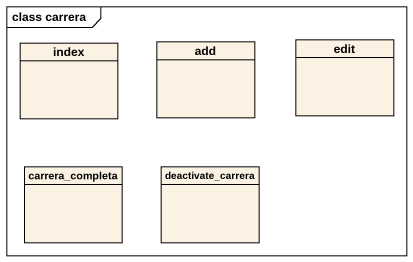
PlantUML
@startuml
mainframe class carrera
hide circle
hide empty members
class index
class add
class edit
class carrera_completa
class deactivate_carrera
@enduml
